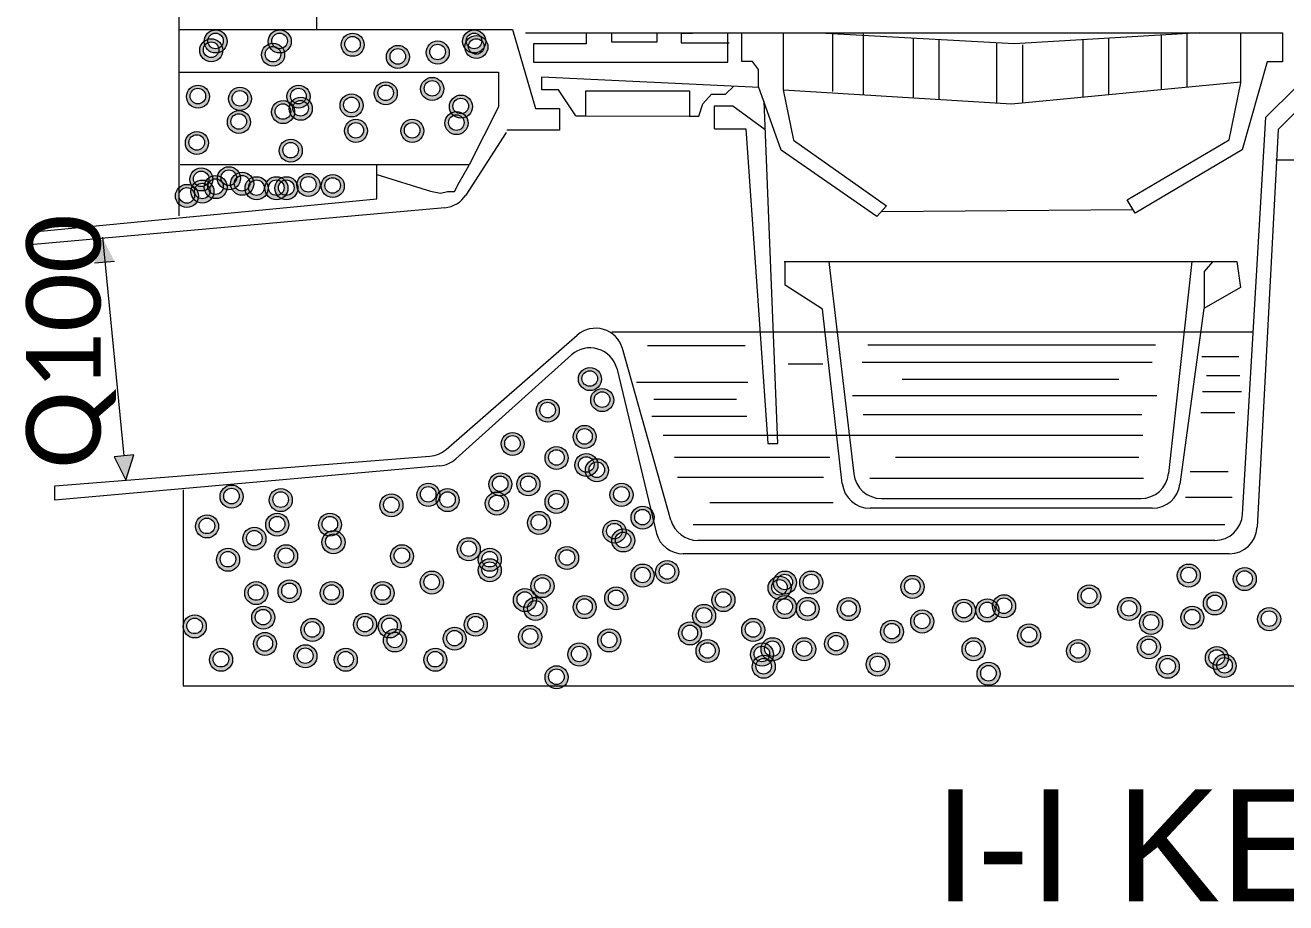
# Model space of a CAD drawing. Header units: centimetres. Extents: x 405464 to 563355, y 50011 to 66875.
# Drawn here: x 555004.8 to 555410.4, y 52092.4 to 52374.8 of the extents above; entities that cross this region are included whole.
import ezdxf

# ---------------------------------------------------------------- set-up
doc = ezdxf.new("R2010")
doc.units = ezdxf.units.CM
for name, color, linetype, lineweight in [('0-KRCN-SHT-DETAY-20', 41, 'Continuous', 20), ('0-KRCN-SHT-DETAY-YAZI', 71, 'Continuous', 35), ('0-KRCN-SHT-DETAY-ÇERÇEVE', 71, 'Continuous', 40), ('0-KRCN-Z-ANTET', 71, 'Continuous', 30)]:
    doc.layers.add(name, color=color, linetype=linetype, lineweight=lineweight)
doc.styles.add('KATMAN YAZI STİLİ', font='calibri.ttf')
doc.styles.add('M', font='arial.ttf', dxfattribs={"width": 0.8, "height": 15})

# ---------------------------------------------------------------- blocks, each defined once
blk = doc.blocks.new('G$C4C2874E9')
at = {"layer": '0-KRCN-SHT-DETAY-20'}
h = blk.add_hatch(color=256, dxfattribs=at)
edge = h.paths.add_edge_path()
edge.add_arc((223.085, -469.917), 1.855, 0, 360)
edge = h.paths.add_edge_path(flags=16)
edge.add_arc((223.063, -469.832), 1.251, 0, 360)
h = blk.add_hatch(color=256, dxfattribs=at)
edge = h.paths.add_edge_path()
edge.add_arc((233.392, -469.917), 1.855, 0, 360)
edge = h.paths.add_edge_path(flags=16)
edge.add_arc((233.37, -469.832), 1.251, 0, 360)
h = blk.add_hatch(color=256, dxfattribs=at)
edge = h.paths.add_edge_path()
edge.add_arc((264.668, -469.917), 1.855, 0, 360)
edge = h.paths.add_edge_path(flags=16)
edge.add_arc((264.646, -469.832), 1.251, 0, 360)
h = blk.add_hatch(color=256, dxfattribs=at)
edge = h.paths.add_edge_path()
edge.add_arc((222.375, -471.337), 1.855, 0, 360)
edge = h.paths.add_edge_path(flags=16)
edge.add_arc((222.352, -471.252), 1.251, 0, 360)
h = blk.add_hatch(color=256, dxfattribs=at)
edge = h.paths.add_edge_path()
edge.add_arc((232.326, -472.048), 1.855, 0, 360)
edge = h.paths.add_edge_path(flags=16)
edge.add_arc((232.304, -471.963), 1.251, 0, 360)
h = blk.add_hatch(color=256, dxfattribs=at)
edge = h.paths.add_edge_path()
edge.add_arc((245.121, -470.45), 1.855, 0, 360)
edge = h.paths.add_edge_path(flags=16)
edge.add_arc((245.098, -470.365), 1.251, 0, 360)
h = blk.add_hatch(color=256, dxfattribs=at)
edge = h.paths.add_edge_path()
edge.add_arc((258.804, -471.692), 1.855, 0, 360)
edge = h.paths.add_edge_path(flags=16)
edge.add_arc((258.782, -471.608), 1.251, 0, 360)
h = blk.add_hatch(color=256, dxfattribs=at)
edge = h.paths.add_edge_path()
edge.add_arc((265.023, -470.805), 1.855, 0, 360)
edge = h.paths.add_edge_path(flags=16)
edge.add_arc((265.001, -470.72), 1.251, 0, 360)
h = blk.add_hatch(color=256, dxfattribs=at)
edge = h.paths.add_edge_path()
edge.add_arc((252.406, -472.403), 1.855, 0, 360)
edge = h.paths.add_edge_path(flags=16)
edge.add_arc((252.384, -472.318), 1.251, 0, 360)
h = blk.add_hatch(color=256, dxfattribs=at)
edge = h.paths.add_edge_path()
edge.add_arc((250.452, -478.262), 1.855, 0, 360)
edge = h.paths.add_edge_path(flags=16)
edge.add_arc((250.429, -478.178), 1.251, 0, 360)
h = blk.add_hatch(color=256, dxfattribs=at)
edge = h.paths.add_edge_path()
edge.add_arc((257.915, -477.552), 1.855, 0, 360)
edge = h.paths.add_edge_path(flags=16)
edge.add_arc((257.893, -477.467), 1.251, 0, 360)
h = blk.add_hatch(color=256, dxfattribs=at)
edge = h.paths.add_edge_path()
edge.add_arc((220.242, -478.795), 1.855, 0, 360)
edge = h.paths.add_edge_path(flags=16)
edge.add_arc((220.22, -478.71), 1.251, 0, 360)
h = blk.add_hatch(color=256, dxfattribs=at)
edge = h.paths.add_edge_path()
edge.add_arc((226.995, -479.15), 1.855, 0, 360)
edge = h.paths.add_edge_path(flags=16)
edge.add_arc((226.973, -479.065), 1.251, 0, 360)
h = blk.add_hatch(color=256, dxfattribs=at)
edge = h.paths.add_edge_path()
edge.add_arc((236.413, -478.795), 1.855, 0, 360)
edge = h.paths.add_edge_path(flags=16)
edge.add_arc((236.391, -478.71), 1.251, 0, 360)
h = blk.add_hatch(color=256, dxfattribs=at)
edge = h.paths.add_edge_path()
edge.add_arc((244.943, -480.216), 1.855, 0, 360)
edge = h.paths.add_edge_path(flags=16)
edge.add_arc((244.921, -480.131), 1.251, 0, 360)
h = blk.add_hatch(color=256, dxfattribs=at)
edge = h.paths.add_edge_path()
edge.add_arc((262.536, -480.393), 1.855, 0, 360)
edge = h.paths.add_edge_path(flags=16)
edge.add_arc((262.513, -480.308), 1.251, 0, 360)
h = blk.add_hatch(color=256, dxfattribs=at)
edge = h.paths.add_edge_path()
edge.add_arc((233.925, -481.281), 1.855, 0, 360)
edge = h.paths.add_edge_path(flags=16)
edge.add_arc((233.903, -481.196), 1.251, 0, 360)
h = blk.add_hatch(color=256, dxfattribs=at)
edge = h.paths.add_edge_path()
edge.add_arc((236.769, -480.748), 1.855, 0, 360)
edge = h.paths.add_edge_path(flags=16)
edge.add_arc((236.746, -480.664), 1.251, 0, 360)
h = blk.add_hatch(color=256, dxfattribs=at)
edge = h.paths.add_edge_path()
edge.add_arc((226.817, -482.879), 1.855, 0, 360)
edge = h.paths.add_edge_path(flags=16)
edge.add_arc((226.795, -482.794), 1.251, 0, 360)
h = blk.add_hatch(color=256, dxfattribs=at)
edge = h.paths.add_edge_path()
edge.add_arc((245.654, -484.3), 1.855, 0, 360)
edge = h.paths.add_edge_path(flags=16)
edge.add_arc((245.631, -484.215), 1.251, 0, 360)
h = blk.add_hatch(color=256, dxfattribs=at)
edge = h.paths.add_edge_path()
edge.add_arc((254.717, -484.3), 1.855, 0, 360)
edge = h.paths.add_edge_path(flags=16)
edge.add_arc((254.694, -484.215), 1.251, 0, 360)
h = blk.add_hatch(color=256, dxfattribs=at)
edge = h.paths.add_edge_path()
edge.add_arc((261.825, -483.057), 1.855, 0, 360)
edge = h.paths.add_edge_path(flags=16)
edge.add_arc((261.802, -482.972), 1.251, 0, 360)
h = blk.add_hatch(color=256, dxfattribs=at)
edge = h.paths.add_edge_path()
edge.add_arc((220.064, -486.253), 1.855, 0, 360)
edge = h.paths.add_edge_path(flags=16)
edge.add_arc((220.042, -486.168), 1.251, 0, 360)
h = blk.add_hatch(color=256, dxfattribs=at)
edge = h.paths.add_edge_path()
edge.add_arc((235.169, -487.496), 1.855, 0, 360)
edge = h.paths.add_edge_path(flags=16)
edge.add_arc((235.147, -487.411), 1.251, 0, 360)
h = blk.add_hatch(color=256, dxfattribs=at)
edge = h.paths.add_edge_path()
edge.add_arc((220.775, -492.113), 1.855, 0, 360)
edge = h.paths.add_edge_path(flags=16)
edge.add_arc((220.753, -492.028), 1.251, 0, 360)
h = blk.add_hatch(color=256, dxfattribs=at)
edge = h.paths.add_edge_path()
edge.add_arc((225.218, -491.935), 1.855, 0, 360)
edge = h.paths.add_edge_path(flags=16)
edge.add_arc((225.196, -491.85), 1.251, 0, 360)
h = blk.add_hatch(color=256, dxfattribs=at)
edge = h.paths.add_edge_path()
edge.add_arc((220.953, -494.066), 1.855, 0, 360)
edge = h.paths.add_edge_path(flags=16)
edge.add_arc((220.931, -493.981), 1.251, 0, 360)
h = blk.add_hatch(color=256, dxfattribs=at)
edge = h.paths.add_edge_path()
edge.add_arc((223.085, -493.356), 1.855, 0, 360)
edge = h.paths.add_edge_path(flags=16)
edge.add_arc((223.063, -493.271), 1.251, 0, 360)
h = blk.add_hatch(color=256, dxfattribs=at)
edge = h.paths.add_edge_path()
edge.add_arc((227.35, -492.823), 1.855, 0, 360)
edge = h.paths.add_edge_path(flags=16)
edge.add_arc((227.328, -492.738), 1.251, 0, 360)
h = blk.add_hatch(color=256, dxfattribs=at)
edge = h.paths.add_edge_path()
edge.add_arc((229.66, -493.533), 1.855, 0, 360)
edge = h.paths.add_edge_path(flags=16)
edge.add_arc((229.638, -493.448), 1.251, 0, 360)
h = blk.add_hatch(color=256, dxfattribs=at)
edge = h.paths.add_edge_path()
edge.add_arc((232.859, -493.533), 1.855, 0, 360)
edge = h.paths.add_edge_path(flags=16)
edge.add_arc((232.837, -493.448), 1.251, 0, 360)
h = blk.add_hatch(color=256, dxfattribs=at)
edge = h.paths.add_edge_path()
edge.add_arc((234.458, -493.533), 1.855, 0, 360)
edge = h.paths.add_edge_path(flags=16)
edge.add_arc((234.436, -493.448), 1.251, 0, 360)
h = blk.add_hatch(color=256, dxfattribs=at)
edge = h.paths.add_edge_path()
edge.add_arc((238.013, -493), 1.855, 0, 360)
edge = h.paths.add_edge_path(flags=16)
edge.add_arc((237.99, -492.916), 1.251, 0, 360)
h = blk.add_hatch(color=256, dxfattribs=at)
edge = h.paths.add_edge_path()
edge.add_arc((241.922, -493.178), 1.855, 0, 360)
edge = h.paths.add_edge_path(flags=16)
edge.add_arc((241.9, -493.093), 1.251, 0, 360)
h = blk.add_hatch(color=256, dxfattribs=at)
edge = h.paths.add_edge_path()
edge.add_arc((218.465, -494.776), 1.855, 0, 360)
edge = h.paths.add_edge_path(flags=16)
edge.add_arc((218.443, -494.691), 1.251, 0, 360)
for points in [[(203.604, -505.552), (206.789, -505.258), (204.861, -501.494)], [(206.729, -536.744), (208.657, -540.508), (209.914, -536.449)]]:
    blk.add_hatch(color=256, dxfattribs=at).paths.add_polyline_path(points)
h = blk.add_hatch(color=256, dxfattribs=at)
edge = h.paths.add_edge_path()
edge.add_arc((283.288, -524.243), 1.855, 0, 360)
edge = h.paths.add_edge_path(flags=16)
edge.add_arc((283.265, -524.158), 1.251, 0, 360)
h = blk.add_hatch(color=256, dxfattribs=at)
edge = h.paths.add_edge_path()
edge.add_arc((285.265, -527.631), 1.855, 0, 360)
edge = h.paths.add_edge_path(flags=16)
edge.add_arc((285.243, -527.546), 1.251, 0, 360)
h = blk.add_hatch(color=256, dxfattribs=at)
edge = h.paths.add_edge_path()
edge.add_arc((276.507, -529.325), 1.855, 0, 360)
edge = h.paths.add_edge_path(flags=16)
edge.add_arc((276.485, -529.24), 1.251, 0, 360)
h = blk.add_hatch(color=256, dxfattribs=at)
edge = h.paths.add_edge_path()
edge.add_arc((270.856, -534.689), 1.855, 0, 360)
edge = h.paths.add_edge_path(flags=16)
edge.add_arc((270.834, -534.604), 1.251, 0, 360)
h = blk.add_hatch(color=256, dxfattribs=at)
edge = h.paths.add_edge_path()
edge.add_arc((282.44, -533.56), 1.855, 0, 360)
edge = h.paths.add_edge_path(flags=16)
edge.add_arc((282.418, -533.475), 1.251, 0, 360)
h = blk.add_hatch(color=256, dxfattribs=at)
edge = h.paths.add_edge_path()
edge.add_arc((277.92, -536.947), 1.855, 0, 360)
edge = h.paths.add_edge_path(flags=16)
edge.add_arc((277.897, -536.862), 1.251, 0, 360)
h = blk.add_hatch(color=256, dxfattribs=at)
edge = h.paths.add_edge_path()
edge.add_arc((282.723, -538.077), 1.855, 0, 360)
edge = h.paths.add_edge_path(flags=16)
edge.add_arc((282.7, -537.992), 1.251, 0, 360)
h = blk.add_hatch(color=256, dxfattribs=at)
edge = h.paths.add_edge_path()
edge.add_arc((284.418, -538.924), 1.855, 0, 360)
edge = h.paths.add_edge_path(flags=16)
edge.add_arc((284.396, -538.839), 1.251, 0, 360)
h = blk.add_hatch(color=256, dxfattribs=at)
edge = h.paths.add_edge_path()
edge.add_arc((268.878, -541.182), 1.855, 0, 360)
edge = h.paths.add_edge_path(flags=16)
edge.add_arc((268.856, -541.097), 1.251, 0, 360)
h = blk.add_hatch(color=256, dxfattribs=at)
edge = h.paths.add_edge_path()
edge.add_arc((273.399, -541.182), 1.855, 0, 360)
edge = h.paths.add_edge_path(flags=16)
edge.add_arc((273.377, -541.097), 1.251, 0, 360)
h = blk.add_hatch(color=256, dxfattribs=at)
edge = h.paths.add_edge_path()
edge.add_arc((225.65, -543.158), 1.855, 0, 360)
edge = h.paths.add_edge_path(flags=16)
edge.add_arc((225.628, -543.074), 1.251, 0, 360)
h = blk.add_hatch(color=256, dxfattribs=at)
edge = h.paths.add_edge_path()
edge.add_arc((257.294, -542.876), 1.855, 0, 360)
edge = h.paths.add_edge_path(flags=16)
edge.add_arc((257.272, -542.791), 1.251, 0, 360)
h = blk.add_hatch(color=256, dxfattribs=at)
edge = h.paths.add_edge_path()
edge.add_arc((288.373, -542.876), 1.855, 0, 360)
edge = h.paths.add_edge_path(flags=16)
edge.add_arc((288.351, -542.791), 1.251, 0, 360)
h = blk.add_hatch(color=256, dxfattribs=at)
edge = h.paths.add_edge_path()
edge.add_arc((233.561, -543.723), 1.855, 0, 360)
edge = h.paths.add_edge_path(flags=16)
edge.add_arc((233.539, -543.638), 1.251, 0, 360)
h = blk.add_hatch(color=256, dxfattribs=at)
edge = h.paths.add_edge_path()
edge.add_arc((251.361, -544.57), 1.855, 0, 360)
edge = h.paths.add_edge_path(flags=16)
edge.add_arc((251.339, -544.485), 1.251, 0, 360)
h = blk.add_hatch(color=256, dxfattribs=at)
edge = h.paths.add_edge_path()
edge.add_arc((260.402, -543.723), 1.855, 0, 360)
edge = h.paths.add_edge_path(flags=16)
edge.add_arc((260.38, -543.638), 1.251, 0, 360)
h = blk.add_hatch(color=256, dxfattribs=at)
edge = h.paths.add_edge_path()
edge.add_arc((268.313, -544.288), 1.855, 0, 360)
edge = h.paths.add_edge_path(flags=16)
edge.add_arc((268.291, -544.203), 1.251, 0, 360)
h = blk.add_hatch(color=256, dxfattribs=at)
edge = h.paths.add_edge_path()
edge.add_arc((277.92, -544.005), 1.855, 0, 360)
edge = h.paths.add_edge_path(flags=16)
edge.add_arc((277.897, -543.92), 1.251, 0, 360)
h = blk.add_hatch(color=256, dxfattribs=at)
edge = h.paths.add_edge_path()
edge.add_arc((291.764, -546.546), 1.855, 0, 360)
edge = h.paths.add_edge_path(flags=16)
edge.add_arc((291.741, -546.461), 1.251, 0, 360)
h = blk.add_hatch(color=256, dxfattribs=at)
edge = h.paths.add_edge_path()
edge.add_arc((221.695, -547.958), 1.855, 0, 360)
edge = h.paths.add_edge_path(flags=16)
edge.add_arc((221.673, -547.873), 1.251, 0, 360)
h = blk.add_hatch(color=256, dxfattribs=at)
edge = h.paths.add_edge_path()
edge.add_arc((232.996, -547.675), 1.855, 0, 360)
edge = h.paths.add_edge_path(flags=16)
edge.add_arc((232.974, -547.591), 1.251, 0, 360)
h = blk.add_hatch(color=256, dxfattribs=at)
edge = h.paths.add_edge_path()
edge.add_arc((241.472, -547.675), 1.855, 0, 360)
edge = h.paths.add_edge_path(flags=16)
edge.add_arc((241.45, -547.591), 1.251, 0, 360)
h = blk.add_hatch(color=256, dxfattribs=at)
edge = h.paths.add_edge_path()
edge.add_arc((275.094, -547.393), 1.855, 0, 360)
edge = h.paths.add_edge_path(flags=16)
edge.add_arc((275.072, -547.308), 1.251, 0, 360)
h = blk.add_hatch(color=256, dxfattribs=at)
edge = h.paths.add_edge_path()
edge.add_arc((287.243, -548.805), 1.855, 0, 360)
edge = h.paths.add_edge_path(flags=16)
edge.add_arc((287.221, -548.72), 1.251, 0, 360)
h = blk.add_hatch(color=256, dxfattribs=at)
edge = h.paths.add_edge_path()
edge.add_arc((229.323, -549.934), 1.855, 0, 360)
edge = h.paths.add_edge_path(flags=16)
edge.add_arc((229.301, -549.849), 1.251, 0, 360)
h = blk.add_hatch(color=256, dxfattribs=at)
edge = h.paths.add_edge_path()
edge.add_arc((242.037, -550.499), 1.855, 0, 360)
edge = h.paths.add_edge_path(flags=16)
edge.add_arc((242.015, -550.414), 1.251, 0, 360)
h = blk.add_hatch(color=256, dxfattribs=at)
edge = h.paths.add_edge_path()
edge.add_arc((288.656, -550.216), 1.855, 0, 360)
edge = h.paths.add_edge_path(flags=16)
edge.add_arc((288.634, -550.131), 1.251, 0, 360)
h = blk.add_hatch(color=256, dxfattribs=at)
edge = h.paths.add_edge_path()
edge.add_arc((225.085, -553.322), 1.855, 0, 360)
edge = h.paths.add_edge_path(flags=16)
edge.add_arc((225.063, -553.237), 1.251, 0, 360)
h = blk.add_hatch(color=256, dxfattribs=at)
edge = h.paths.add_edge_path()
edge.add_arc((234.409, -552.757), 1.855, 0, 360)
edge = h.paths.add_edge_path(flags=16)
edge.add_arc((234.387, -552.672), 1.251, 0, 360)
h = blk.add_hatch(color=256, dxfattribs=at)
edge = h.paths.add_edge_path()
edge.add_arc((253.056, -552.757), 1.855, 0, 360)
edge = h.paths.add_edge_path(flags=16)
edge.add_arc((253.034, -552.672), 1.251, 0, 360)
h = blk.add_hatch(color=256, dxfattribs=at)
edge = h.paths.add_edge_path()
edge.add_arc((263.793, -551.628), 1.855, 0, 360)
edge = h.paths.add_edge_path(flags=16)
edge.add_arc((263.77, -551.543), 1.251, 0, 360)
h = blk.add_hatch(color=256, dxfattribs=at)
edge = h.paths.add_edge_path()
edge.add_arc((267.183, -553.322), 1.855, 0, 360)
edge = h.paths.add_edge_path(flags=16)
edge.add_arc((267.161, -553.237), 1.251, 0, 360)
h = blk.add_hatch(color=256, dxfattribs=at)
edge = h.paths.add_edge_path()
edge.add_arc((279.615, -553.04), 1.855, 0, 360)
edge = h.paths.add_edge_path(flags=16)
edge.add_arc((279.592, -552.955), 1.251, 0, 360)
h = blk.add_hatch(color=256, dxfattribs=at)
edge = h.paths.add_edge_path()
edge.add_arc((267.183, -555.016), 1.855, 0, 360)
edge = h.paths.add_edge_path(flags=16)
edge.add_arc((267.161, -554.931), 1.251, 0, 360)
h = blk.add_hatch(color=256, dxfattribs=at)
edge = h.paths.add_edge_path()
edge.add_arc((295.719, -555.298), 1.855, 0, 360)
edge = h.paths.add_edge_path(flags=16)
edge.add_arc((295.697, -555.213), 1.251, 0, 360)
h = blk.add_hatch(color=256, dxfattribs=at)
edge = h.paths.add_edge_path()
edge.add_arc((257.859, -556.992), 1.855, 0, 360)
edge = h.paths.add_edge_path(flags=16)
edge.add_arc((257.837, -556.907), 1.251, 0, 360)
h = blk.add_hatch(color=256, dxfattribs=at)
edge = h.paths.add_edge_path()
edge.add_arc((291.764, -555.863), 1.855, 0, 360)
edge = h.paths.add_edge_path(flags=16)
edge.add_arc((291.741, -555.778), 1.251, 0, 360)
h = blk.add_hatch(color=256, dxfattribs=at)
edge = h.paths.add_edge_path()
edge.add_arc((314.649, -556.992), 1.855, 0, 360)
edge = h.paths.add_edge_path(flags=16)
edge.add_arc((314.627, -556.907), 1.251, 0, 360)
h = blk.add_hatch(color=256, dxfattribs=at)
edge = h.paths.add_edge_path()
edge.add_arc((318.887, -556.992), 1.855, 0, 360)
edge = h.paths.add_edge_path(flags=16)
edge.add_arc((318.865, -556.907), 1.251, 0, 360)
h = blk.add_hatch(color=256, dxfattribs=at)
edge = h.paths.add_edge_path()
edge.add_arc((379.632, -555.863), 1.855, 0, 360)
edge = h.paths.add_edge_path(flags=16)
edge.add_arc((379.61, -555.778), 1.251, 0, 360)
h = blk.add_hatch(color=256, dxfattribs=at)
edge = h.paths.add_edge_path()
edge.add_arc((388.633, -556.436), 1.855, 0, 360)
edge = h.paths.add_edge_path(flags=16)
edge.add_arc((388.611, -556.351), 1.251, 0, 360)
h = blk.add_hatch(color=256, dxfattribs=at)
edge = h.paths.add_edge_path()
edge.add_arc((229.606, -558.686), 1.855, 0, 360)
edge = h.paths.add_edge_path(flags=16)
edge.add_arc((229.584, -558.601), 1.251, 0, 360)
h = blk.add_hatch(color=256, dxfattribs=at)
edge = h.paths.add_edge_path()
edge.add_arc((234.974, -558.404), 1.855, 0, 360)
edge = h.paths.add_edge_path(flags=16)
edge.add_arc((234.952, -558.319), 1.251, 0, 360)
h = blk.add_hatch(color=256, dxfattribs=at)
edge = h.paths.add_edge_path()
edge.add_arc((241.755, -558.686), 1.855, 0, 360)
edge = h.paths.add_edge_path(flags=16)
edge.add_arc((241.733, -558.601), 1.251, 0, 360)
h = blk.add_hatch(color=256, dxfattribs=at)
edge = h.paths.add_edge_path()
edge.add_arc((249.948, -558.686), 1.855, 0, 360)
edge = h.paths.add_edge_path(flags=16)
edge.add_arc((249.926, -558.601), 1.251, 0, 360)
h = blk.add_hatch(color=256, dxfattribs=at)
edge = h.paths.add_edge_path()
edge.add_arc((275.659, -557.557), 1.855, 0, 360)
edge = h.paths.add_edge_path(flags=16)
edge.add_arc((275.637, -557.472), 1.251, 0, 360)
h = blk.add_hatch(color=256, dxfattribs=at)
edge = h.paths.add_edge_path()
edge.add_arc((313.802, -557.839), 1.855, 0, 360)
edge = h.paths.add_edge_path(flags=16)
edge.add_arc((313.779, -557.754), 1.251, 0, 360)
h = blk.add_hatch(color=256, dxfattribs=at)
edge = h.paths.add_edge_path()
edge.add_arc((335.183, -557.686), 1.855, 0, 360)
edge = h.paths.add_edge_path(flags=16)
edge.add_arc((335.161, -557.602), 1.251, 0, 360)
h = blk.add_hatch(color=256, dxfattribs=at)
edge = h.paths.add_edge_path()
edge.add_arc((363.612, -559.224), 1.855, 0, 360)
edge = h.paths.add_edge_path(flags=16)
edge.add_arc((363.59, -559.139), 1.251, 0, 360)
h = blk.add_hatch(color=256, dxfattribs=at)
edge = h.paths.add_edge_path()
edge.add_arc((272.834, -559.815), 1.855, 0, 360)
edge = h.paths.add_edge_path(flags=16)
edge.add_arc((272.812, -559.73), 1.251, 0, 360)
h = blk.add_hatch(color=256, dxfattribs=at)
edge = h.paths.add_edge_path()
edge.add_arc((274.529, -561.227), 1.855, 0, 360)
edge = h.paths.add_edge_path(flags=16)
edge.add_arc((274.507, -561.142), 1.251, 0, 360)
h = blk.add_hatch(color=256, dxfattribs=at)
edge = h.paths.add_edge_path()
edge.add_arc((282.44, -560.944), 1.855, 0, 360)
edge = h.paths.add_edge_path(flags=16)
edge.add_arc((282.418, -560.86), 1.251, 0, 360)
h = blk.add_hatch(color=256, dxfattribs=at)
edge = h.paths.add_edge_path()
edge.add_arc((287.526, -559.533), 1.855, 0, 360)
edge = h.paths.add_edge_path(flags=16)
edge.add_arc((287.503, -559.448), 1.251, 0, 360)
h = blk.add_hatch(color=256, dxfattribs=at)
edge = h.paths.add_edge_path()
edge.add_arc((304.76, -559.815), 1.855, 0, 360)
edge = h.paths.add_edge_path(flags=16)
edge.add_arc((304.738, -559.73), 1.251, 0, 360)
h = blk.add_hatch(color=256, dxfattribs=at)
edge = h.paths.add_edge_path()
edge.add_arc((314.649, -560.944), 1.855, 0, 360)
edge = h.paths.add_edge_path(flags=16)
edge.add_arc((314.627, -560.86), 1.251, 0, 360)
h = blk.add_hatch(color=256, dxfattribs=at)
edge = h.paths.add_edge_path()
edge.add_arc((318.322, -561.227), 1.855, 0, 360)
edge = h.paths.add_edge_path(flags=16)
edge.add_arc((318.3, -561.142), 1.251, 0, 360)
h = blk.add_hatch(color=256, dxfattribs=at)
edge = h.paths.add_edge_path()
edge.add_arc((324.916, -561.255), 1.855, 0, 360)
edge = h.paths.add_edge_path(flags=16)
edge.add_arc((324.894, -561.17), 1.251, 0, 360)
h = blk.add_hatch(color=256, dxfattribs=at)
edge = h.paths.add_edge_path()
edge.add_arc((343.468, -561.509), 1.855, 0, 360)
edge = h.paths.add_edge_path(flags=16)
edge.add_arc((343.446, -561.424), 1.251, 0, 360)
h = blk.add_hatch(color=256, dxfattribs=at)
edge = h.paths.add_edge_path()
edge.add_arc((347.235, -561.478), 1.855, 0, 360)
edge = h.paths.add_edge_path(flags=16)
edge.add_arc((347.213, -561.393), 1.251, 0, 360)
h = blk.add_hatch(color=256, dxfattribs=at)
edge = h.paths.add_edge_path()
edge.add_arc((349.913, -560.809), 1.855, 0, 360)
edge = h.paths.add_edge_path(flags=16)
edge.add_arc((349.891, -560.724), 1.251, 0, 360)
h = blk.add_hatch(color=256, dxfattribs=at)
edge = h.paths.add_edge_path()
edge.add_arc((370.026, -561.227), 1.855, 0, 360)
edge = h.paths.add_edge_path(flags=16)
edge.add_arc((370.004, -561.142), 1.251, 0, 360)
h = blk.add_hatch(color=256, dxfattribs=at)
edge = h.paths.add_edge_path()
edge.add_arc((383.838, -560.356), 1.855, 0, 360)
edge = h.paths.add_edge_path(flags=16)
edge.add_arc((383.816, -560.271), 1.251, 0, 360)
h = blk.add_hatch(color=256, dxfattribs=at)
edge = h.paths.add_edge_path()
edge.add_arc((230.736, -562.638), 1.855, 0, 360)
edge = h.paths.add_edge_path(flags=16)
edge.add_arc((230.714, -562.554), 1.251, 0, 360)
h = blk.add_hatch(color=256, dxfattribs=at)
edge = h.paths.add_edge_path()
edge.add_arc((301.653, -562.356), 1.855, 0, 360)
edge = h.paths.add_edge_path(flags=16)
edge.add_arc((301.63, -562.271), 1.251, 0, 360)
h = blk.add_hatch(color=256, dxfattribs=at)
edge = h.paths.add_edge_path()
edge.add_arc((336.745, -563.262), 1.855, 0, 360)
edge = h.paths.add_edge_path(flags=16)
edge.add_arc((336.723, -563.177), 1.251, 0, 360)
h = blk.add_hatch(color=256, dxfattribs=at)
edge = h.paths.add_edge_path()
edge.add_arc((373.571, -563.485), 1.855, 0, 360)
edge = h.paths.add_edge_path(flags=16)
edge.add_arc((373.549, -563.4), 1.251, 0, 360)
h = blk.add_hatch(color=256, dxfattribs=at)
edge = h.paths.add_edge_path()
edge.add_arc((380.198, -562.638), 1.855, 0, 360)
edge = h.paths.add_edge_path(flags=16)
edge.add_arc((380.175, -562.554), 1.251, 0, 360)
h = blk.add_hatch(color=256, dxfattribs=at)
edge = h.paths.add_edge_path()
edge.add_arc((392.557, -562.882), 1.855, 0, 360)
edge = h.paths.add_edge_path(flags=16)
edge.add_arc((392.534, -562.798), 1.251, 0, 360)
h = blk.add_hatch(color=256, dxfattribs=at)
edge = h.paths.add_edge_path()
edge.add_arc((219.717, -564.05), 1.855, 0, 360)
edge = h.paths.add_edge_path(flags=16)
edge.add_arc((219.695, -563.965), 1.251, 0, 360)
h = blk.add_hatch(color=256, dxfattribs=at)
edge = h.paths.add_edge_path()
edge.add_arc((238.647, -564.615), 1.855, 0, 360)
edge = h.paths.add_edge_path(flags=16)
edge.add_arc((238.625, -564.53), 1.251, 0, 360)
h = blk.add_hatch(color=256, dxfattribs=at)
edge = h.paths.add_edge_path()
edge.add_arc((247.123, -563.768), 1.855, 0, 360)
edge = h.paths.add_edge_path(flags=16)
edge.add_arc((247.101, -563.683), 1.251, 0, 360)
h = blk.add_hatch(color=256, dxfattribs=at)
edge = h.paths.add_edge_path()
edge.add_arc((251.079, -564.05), 1.855, 0, 360)
edge = h.paths.add_edge_path(flags=16)
edge.add_arc((251.056, -563.965), 1.251, 0, 360)
h = blk.add_hatch(color=256, dxfattribs=at)
edge = h.paths.add_edge_path()
edge.add_arc((264.923, -563.768), 1.855, 0, 360)
edge = h.paths.add_edge_path(flags=16)
edge.add_arc((264.901, -563.683), 1.251, 0, 360)
h = blk.add_hatch(color=256, dxfattribs=at)
edge = h.paths.add_edge_path()
edge.add_arc((299.392, -565.179), 1.855, 0, 360)
edge = h.paths.add_edge_path(flags=16)
edge.add_arc((299.37, -565.094), 1.251, 0, 360)
h = blk.add_hatch(color=256, dxfattribs=at)
edge = h.paths.add_edge_path()
edge.add_arc((309.564, -564.615), 1.855, 0, 360)
edge = h.paths.add_edge_path(flags=16)
edge.add_arc((309.541, -564.53), 1.251, 0, 360)
h = blk.add_hatch(color=256, dxfattribs=at)
edge = h.paths.add_edge_path()
edge.add_arc((331.884, -564.897), 1.855, 0, 360)
edge = h.paths.add_edge_path(flags=16)
edge.add_arc((331.862, -564.812), 1.251, 0, 360)
h = blk.add_hatch(color=256, dxfattribs=at)
edge = h.paths.add_edge_path()
edge.add_arc((353.931, -565.492), 1.855, 0, 360)
edge = h.paths.add_edge_path(flags=16)
edge.add_arc((353.909, -565.407), 1.251, 0, 360)
h = blk.add_hatch(color=256, dxfattribs=at)
edge = h.paths.add_edge_path()
edge.add_arc((231.019, -566.873), 1.855, 0, 360)
edge = h.paths.add_edge_path(flags=16)
edge.add_arc((230.996, -566.788), 1.251, 0, 360)
h = blk.add_hatch(color=256, dxfattribs=at)
edge = h.paths.add_edge_path()
edge.add_arc((251.926, -566.309), 1.855, 0, 360)
edge = h.paths.add_edge_path(flags=16)
edge.add_arc((251.904, -566.224), 1.251, 0, 360)
h = blk.add_hatch(color=256, dxfattribs=at)
edge = h.paths.add_edge_path()
edge.add_arc((261.532, -566.026), 1.855, 0, 360)
edge = h.paths.add_edge_path(flags=16)
edge.add_arc((261.51, -565.941), 1.251, 0, 360)
h = blk.add_hatch(color=256, dxfattribs=at)
edge = h.paths.add_edge_path()
edge.add_arc((273.681, -565.744), 1.855, 0, 360)
edge = h.paths.add_edge_path(flags=16)
edge.add_arc((273.659, -565.659), 1.251, 0, 360)
h = blk.add_hatch(color=256, dxfattribs=at)
edge = h.paths.add_edge_path()
edge.add_arc((286.396, -566.309), 1.855, 0, 360)
edge = h.paths.add_edge_path(flags=16)
edge.add_arc((286.373, -566.224), 1.251, 0, 360)
h = blk.add_hatch(color=256, dxfattribs=at)
edge = h.paths.add_edge_path()
edge.add_arc((322.908, -566.83), 1.855, 0, 360)
edge = h.paths.add_edge_path(flags=16)
edge.add_arc((322.885, -566.745), 1.251, 0, 360)
h = blk.add_hatch(color=256, dxfattribs=at)
edge = h.paths.add_edge_path()
edge.add_arc((373.202, -567.412), 1.855, 0, 360)
edge = h.paths.add_edge_path(flags=16)
edge.add_arc((373.18, -567.328), 1.251, 0, 360)
h = blk.add_hatch(color=256, dxfattribs=at)
edge = h.paths.add_edge_path()
edge.add_arc((223.955, -569.414), 1.855, 0, 360)
edge = h.paths.add_edge_path(flags=16)
edge.add_arc((223.933, -569.329), 1.251, 0, 360)
h = blk.add_hatch(color=256, dxfattribs=at)
edge = h.paths.add_edge_path()
edge.add_arc((237.517, -568.849), 1.855, 0, 360)
edge = h.paths.add_edge_path(flags=16)
edge.add_arc((237.495, -568.765), 1.251, 0, 360)
h = blk.add_hatch(color=256, dxfattribs=at)
edge = h.paths.add_edge_path()
edge.add_arc((244.015, -569.414), 1.855, 0, 360)
edge = h.paths.add_edge_path(flags=16)
edge.add_arc((243.993, -569.329), 1.251, 0, 360)
h = blk.add_hatch(color=256, dxfattribs=at)
edge = h.paths.add_edge_path()
edge.add_arc((258.425, -569.414), 1.855, 0, 360)
edge = h.paths.add_edge_path(flags=16)
edge.add_arc((258.402, -569.329), 1.251, 0, 360)
h = blk.add_hatch(color=256, dxfattribs=at)
edge = h.paths.add_edge_path()
edge.add_arc((281.592, -568.567), 1.855, 0, 360)
edge = h.paths.add_edge_path(flags=16)
edge.add_arc((281.57, -568.482), 1.251, 0, 360)
h = blk.add_hatch(color=256, dxfattribs=at)
edge = h.paths.add_edge_path()
edge.add_arc((302.218, -568.002), 1.855, 0, 360)
edge = h.paths.add_edge_path(flags=16)
edge.add_arc((302.195, -567.918), 1.251, 0, 360)
h = blk.add_hatch(color=256, dxfattribs=at)
edge = h.paths.add_edge_path()
edge.add_arc((310.976, -568.567), 1.855, 0, 360)
edge = h.paths.add_edge_path(flags=16)
edge.add_arc((310.954, -568.482), 1.251, 0, 360)
h = blk.add_hatch(color=256, dxfattribs=at)
edge = h.paths.add_edge_path()
edge.add_arc((312.671, -567.72), 1.855, 0, 360)
edge = h.paths.add_edge_path(flags=16)
edge.add_arc((312.649, -567.635), 1.251, 0, 360)
h = blk.add_hatch(color=256, dxfattribs=at)
edge = h.paths.add_edge_path()
edge.add_arc((317.757, -567.72), 1.855, 0, 360)
edge = h.paths.add_edge_path(flags=16)
edge.add_arc((317.735, -567.635), 1.251, 0, 360)
h = blk.add_hatch(color=256, dxfattribs=at)
edge = h.paths.add_edge_path()
edge.add_arc((345.003, -567.722), 1.855, 0, 360)
edge = h.paths.add_edge_path(flags=16)
edge.add_arc((344.981, -567.637), 1.251, 0, 360)
h = blk.add_hatch(color=256, dxfattribs=at)
edge = h.paths.add_edge_path()
edge.add_arc((361.833, -568.002), 1.855, 0, 360)
edge = h.paths.add_edge_path(flags=16)
edge.add_arc((361.81, -567.918), 1.251, 0, 360)
h = blk.add_hatch(color=256, dxfattribs=at)
edge = h.paths.add_edge_path()
edge.add_arc((384.153, -569.132), 1.855, 0, 360)
edge = h.paths.add_edge_path(flags=16)
edge.add_arc((384.131, -569.047), 1.251, 0, 360)
h = blk.add_hatch(color=256, dxfattribs=at)
edge = h.paths.add_edge_path()
edge.add_arc((311.259, -570.543), 1.855, 0, 360)
edge = h.paths.add_edge_path(flags=16)
edge.add_arc((311.236, -570.458), 1.251, 0, 360)
h = blk.add_hatch(color=256, dxfattribs=at)
edge = h.paths.add_edge_path()
edge.add_arc((329.603, -570.175), 1.855, 0, 360)
edge = h.paths.add_edge_path(flags=16)
edge.add_arc((329.581, -570.09), 1.251, 0, 360)
h = blk.add_hatch(color=256, dxfattribs=at)
edge = h.paths.add_edge_path()
edge.add_arc((347.423, -571.673), 1.855, 0, 360)
edge = h.paths.add_edge_path(flags=16)
edge.add_arc((347.401, -571.588), 1.251, 0, 360)
h = blk.add_hatch(color=256, dxfattribs=at)
edge = h.paths.add_edge_path()
edge.add_arc((376.242, -570.543), 1.855, 0, 360)
edge = h.paths.add_edge_path(flags=16)
edge.add_arc((376.22, -570.458), 1.251, 0, 360)
h = blk.add_hatch(color=256, dxfattribs=at)
edge = h.paths.add_edge_path()
edge.add_arc((385.4, -570.398), 1.855, 0, 360)
edge = h.paths.add_edge_path(flags=16)
edge.add_arc((385.378, -570.313), 1.251, 0, 360)
h = blk.add_hatch(color=256, dxfattribs=at)
edge = h.paths.add_edge_path()
edge.add_arc((277.92, -572.237), 1.855, 0, 360)
edge = h.paths.add_edge_path(flags=16)
edge.add_arc((277.897, -572.152), 1.251, 0, 360)
for p, q in [((217.176, -407.709, 108.464), (217.176, -497.981, 108.464)), ((239.372, -468.089, 108.464), (239.372, -410.743, 108.464)), ((217.147, -467.992, 108.464), (270.819, -467.992, 108.464)), ((270.819, -467.992, 108.464), (274.518, -480.705, 108.464)), ((272.911, -468.535, 108.464), (394.704, -468.535, 108.464)), ((282.681, -470.274, 108.464), (274.239, -470.274, 108.464)), ((274.239, -470.274, 108.464), (274.239, -473.222, 108.464)), ((282.681, -468.648, 108.464), (282.681, -470.274, 108.464)), ((286.767, -468.553, 108.464), (286.767, -469.987, 108.464)), ((286.767, -469.987, 108.464), (294.101, -469.987, 108.464)), ((294.101, -469.987, 108.464), (294.101, -468.553, 108.464)), ((297.918, -468.566, 108.464), (299.778, -468.566, 108.464)), ((299.778, -468.566, 108.464), (297.99, -468.566, 108.464)), ((297.99, -468.566, 108.464), (297.99, -470.138, 108.464)), ((297.99, -470.138, 108.464), (305.715, -470.138, 108.464)), ((305.466, -473.222, 108.464), (305.466, -468.566, 108.464)), ((307.753, -473.132, 108.464), (307.753, -468.573, 108.464)), ((314.384, -468.581, 108.464), (314.384, -477.722, 108.464)), ((321.26, -468.56, 108.464), (351.518, -470.219, 108.464)), ((322.302, -468.52, 108.464), (322.302, -477.965, 108.464)), ((327.243, -468.52, 108.464), (327.243, -478.538, 108.464)), ((335.264, -469.328, 108.464), (335.264, -479.018, 108.464)), ((339.407, -469.555, 108.464), (339.407, -479.336, 108.464)), ((348.714, -470.208, 108.464), (348.714, -479.898, 108.464)), ((351.518, -470.219, 108.464), (381.375, -468.496, 108.464)), ((352.857, -470.435, 108.464), (352.857, -479.865, 108.464)), ((362.572, -469.581, 108.464), (362.572, -478.915, 108.464)), ((366.715, -469.356, 108.464), (366.715, -478.528, 108.464)), ((375.188, -468.868, 108.464), (375.188, -477.71, 108.464)), ((379.332, -468.622, 108.464), (379.332, -477.311, 108.464)), ((388.008, -476.564, 108.464), (388.008, -468.503, 108.464)), ((394.704, -468.535, 108.464), (394.704, -473.189, 108.464)), ((274.239, -473.222, 108.464), (305.466, -473.222, 108.464)), ((309.431, -473.132, 108.464), (307.753, -473.132, 108.464)), ((310.428, -474.442, 108.464), (309.431, -473.132, 108.464)), ((310.428, -477.167, 108.464), (310.428, -474.442, 108.464)), ((392.229, -473.189, 108.464), (388.196, -487.344, 108.464)), ((394.704, -473.189, 108.464), (392.229, -473.189, 108.464)), ((217.148, -474.883, 108.464), (268.6, -474.883, 108.464)), ((268.6, -474.883, 108.464), (268.6, -480.445, 108.464)), ((275.573, -477.682, 108.464), (275.573, -475.633, 108.464)), ((275.573, -475.633, 108.464), (310.534, -477.272, 108.464)), ((387.979, -476.476, 108.464), (351.123, -480.033, 108.464)), ((278.239, -477.682, 108.464), (275.573, -477.682, 108.464)), ((281.007, -481.882, 108.464), (278.239, -477.682, 108.464)), ((282.658, -481.882, 108.464), (282.658, -477.888, 108.464)), ((282.658, -477.888, 108.464), (299.312, -477.888, 108.464)), ((299.312, -477.888, 108.464), (299.312, -481.922, 108.464)), ((301.475, -479.977, 108.464), (302.845, -478.392, 108.464)), ((302.845, -478.392, 108.464), (305.08, -478.392, 108.464)), ((305.08, -478.392, 108.464), (306.45, -477.096, 108.464)), ((314.04, -487.408, 108.464), (310.428, -477.167, 108.464)), ((314.384, -477.722, 108.464), (316.056, -485.818, 108.464)), ((351.123, -480.033, 108.464), (314.436, -477.774, 108.464)), ((386.132, -485.75, 108.464), (388.008, -476.564, 108.464)), ((392.035, -482.104, 108.464), (396.766, -477.444, 108.464)), ((268.6, -480.445, 108.464), (263.879, -489.768, 108.464)), ((300.826, -481.922, 108.464), (301.475, -479.977, 108.464)), ((303.328, -483.967, 108.464), (303.328, -480.252, 108.464)), ((303.328, -480.252, 108.464), (306.273, -480.252, 108.464)), ((306.273, -480.252, 108.464), (311.488, -484.1, 108.464)), ((313.516, -534.629, 108.464), (311.294, -479.551, 108.464)), ((399.515, -478.602, 108.464), (394.014, -484.081, 108.464)), ((274.518, -480.705, 108.464), (278.415, -480.705, 108.464)), ((278.415, -480.705, 108.464), (278.415, -484.166, 108.464)), ((281.007, -481.882, 108.464), (282.658, -481.882, 108.464)), ((282.658, -481.882, 108.464), (299.312, -481.922, 108.464)), ((299.312, -481.922, 108.464), (300.826, -481.922, 108.464)), ((388.289, -545.985, 108.464), (392.035, -482.104, 108.464)), ((269.832, -484.55, 108.464), (263.319, -494.638, 108.464)), ((278.415, -484.166, 108.464), (269.942, -484.166, 108.464)), ((303.328, -483.967, 108.464), (308.382, -483.967, 108.464)), ((308.382, -483.967, 108.464), (311.897, -534.629, 108.464)), ((394.014, -484.081, 108.464), (390.627, -548.105, 108.464)), ((316.056, -485.818, 108.464), (331.023, -496.391, 108.464)), ((369.715, -495.405, 108.464), (386.132, -485.75, 108.464)), ((329.441, -498.111, 108.464), (314.04, -487.408, 108.464)), ((388.196, -487.344, 108.464), (371.029, -497.561, 108.464)), ((263.879, -489.768, 108.464), (217.363, -489.768, 108.464)), ((249.017, -495.25, 108.464), (249.017, -489.787, 108.464)), ((262.235, -492.598, 108.464), (263.871, -489.821, 108.464)), ((393.624, -488.945, 108.464), (582.233, -488.945, 108.464)), ((248.996, -491.314, 108.464), (257.654, -493.993, 108.464)), ((261.508, -494.049, 108.464), (262.235, -492.598, 108.464)), ((257.654, -493.993, 108.464), (259.274, -494.328, 108.464)), ((259.274, -494.328, 108.464), (260.391, -494.049, 108.464)), ((260.391, -494.049, 108.464), (261.508, -494.049, 108.464)), ((193.227, -500.603, 108.464), (249.017, -495.25, 108.464)), ((259.944, -496.677, 108.464), (193.227, -502.651, 108.464)), ((331.023, -496.391, 108.464), (329.441, -498.111, 108.464)), ((371.029, -497.561, 108.464), (369.715, -495.405, 108.464)), ((330.207, -497.26, 108.464), (370.596, -496.979, 108.464)), ((193.227, -502.651, 108.464), (193.227, -500.603, 108.464)), ((204.866, -501.418, 108.464), (208.295, -536.599, 108.464)), ((203.604, -505.552, 108.464), (206.789, -505.258, 108.464)), ((314.515, -505.343, 108.464), (387.374, -505.343, 108.464)), ((314.701, -509.157, 108.464), (314.701, -505.335, 108.464)), ((321.7, -505.356, 108.464), (325.725, -539.499, 108.464)), ((380.111, -505.315, 108.464), (376.362, -539.463, 108.464)), ((383.452, -505.389, 108.464), (382.115, -506.947, 108.464)), ((382.115, -506.947, 108.464), (382.115, -512.883, 108.464)), ((387.374, -505.343, 108.464), (387.932, -509.52, 108.464)), ((320.689, -512.99, 108.464), (314.701, -509.157, 108.464)), ((387.932, -509.52, 108.464), (382.066, -512.869, 108.464)), ((323.885, -541.055, 108.464), (320.689, -512.99, 108.464)), ((382.066, -512.869, 108.464), (378.215, -541.153, 108.464)), ((286.798, -516.62, 108.464), (390.025, -516.62, 108.464)), ((260.146, -535.573, 108.464), (281.242, -517.178, 108.464)), ((292.565, -518.85, 108.464), (308.259, -518.85, 108.464)), ((328.008, -518.737, 108.464), (374.251, -518.737, 108.464)), ((280.34, -520.32, 108.464), (261.742, -537.075, 108.464)), ((296.333, -546.946, 108.464), (288.522, -519.342, 108.464)), ((381.702, -520.601, 108.464), (387.67, -520.601, 108.464)), ((287.606, -522.504, 108.464), (293.985, -549.085, 108.464)), ((315.185, -521.807, 108.464), (320.744, -521.807, 108.464)), ((327.078, -521.51, 108.464), (373.744, -521.51, 108.464)), ((290.8, -524.73, 108.464), (308.705, -524.73, 108.464)), ((333.496, -524.271, 108.464), (368.388, -524.271, 108.464)), ((382.467, -523.66, 108.464), (387.823, -523.66, 108.464)), ((325.539, -526.871, 108.464), (374.509, -526.871, 108.464)), ((381.855, -526.259, 108.464), (388.129, -526.259, 108.464)), ((293.555, -527.483, 108.464), (306.869, -527.483, 108.464)), ((293.249, -530.235, 108.464), (308.552, -530.235, 108.464)), ((327.222, -529.929, 108.464), (372.061, -529.929, 108.464)), ((381.549, -529.623, 108.464), (387.058, -529.623, 108.464)), ((295.085, -533.293, 108.464), (372.214, -533.293, 108.464)), ((311.897, -534.629, 108.464), (313.516, -534.629, 108.464)), ((197.184, -541.403, 108.464), (257.543, -536.666, 108.464)), ((209.914, -536.449, 108.464), (206.729, -536.744, 108.464)), ((206.729, -536.744, 108.464), (208.657, -540.508, 108.464)), ((208.657, -540.508, 108.464), (209.914, -536.449, 108.464)), ((296.921, -536.81, 108.464), (321.866, -536.81, 108.464)), ((332.425, -536.81, 108.464), (371.602, -536.81, 108.464)), ((259.134, -538.212, 108.464), (197.184, -543.758, 108.464)), ((379.866, -539.104, 108.464), (385.987, -539.104, 108.464)), ((197.184, -543.758, 108.464), (197.184, -541.403, 108.464)), ((297.395, -540.018, 108.464), (320.892, -540.018, 108.464)), ((328.293, -540.175, 108.464), (372.367, -540.175, 108.464)), ((217.865, -542.053, 108.464), (217.865, -573.606, 108.464)), ((330.189, -543.468, 108.464), (371.894, -543.468, 108.464)), ((379.1, -543.233, 108.464), (386.599, -543.233, 108.464)), ((302.568, -544.11, 108.464), (322.401, -544.11, 108.464)), ((373.761, -545.042, 108.464), (328.351, -545.042, 108.464)), ((299.921, -547.638, 108.464), (385.41, -547.638, 108.464)), ((383.802, -550.218, 108.464), (300.658, -550.218, 108.464)), ((386.138, -552.363, 108.464), (298.312, -552.363, 108.464)), ((217.865, -573.606, 108.464), (418.023, -573.606, 108.464))]:
    blk.add_line(p, q, dxfattribs=at)
for centre, radius in [((223.085, -469.917, 108.464), 1.855), ((233.392, -469.917, 108.464), 1.855), ((264.668, -469.917, 108.464), 1.855), ((222.375, -471.337, 108.464), 1.855), ((222.352, -471.252, 108.464), 1.251), ((223.063, -469.832, 108.464), 1.251), ((232.326, -472.048, 108.464), 1.855), ((233.37, -469.832, 108.464), 1.251), ((245.121, -470.45, 108.464), 1.855), ((245.098, -470.365, 108.464), 1.251), ((258.804, -471.692, 108.464), 1.855), ((258.782, -471.608, 108.464), 1.251), ((265.023, -470.805, 108.464), 1.855), ((264.646, -469.832, 108.464), 1.251), ((265.001, -470.72, 108.464), 1.251), ((232.304, -471.963, 108.464), 1.251), ((252.406, -472.403, 108.464), 1.855), ((252.384, -472.318, 108.464), 1.251), ((250.452, -478.262, 108.464), 1.855), ((257.915, -477.552, 108.464), 1.855), ((257.893, -477.467, 108.464), 1.251), ((220.242, -478.795, 108.464), 1.855), ((220.22, -478.71, 108.464), 1.251), ((226.995, -479.15, 108.464), 1.855), ((226.973, -479.065, 108.464), 1.251), ((236.413, -478.795, 108.464), 1.855), ((236.391, -478.71, 108.464), 1.251), ((244.943, -480.216, 108.464), 1.855), ((250.429, -478.178, 108.464), 1.251), ((262.536, -480.393, 108.464), 1.855), ((233.925, -481.281, 108.464), 1.855), ((233.903, -481.196, 108.464), 1.251), ((236.769, -480.748, 108.464), 1.855), ((236.746, -480.664, 108.464), 1.251), ((244.921, -480.131, 108.464), 1.251), ((262.513, -480.308, 108.464), 1.251), ((226.817, -482.879, 108.464), 1.855), ((226.795, -482.794, 108.464), 1.251), ((245.654, -484.3, 108.464), 1.855), ((254.717, -484.3, 108.464), 1.855), ((261.825, -483.057, 108.464), 1.855), ((261.802, -482.972, 108.464), 1.251), ((220.064, -486.253, 108.464), 1.855), ((245.631, -484.215, 108.464), 1.251), ((254.694, -484.215, 108.464), 1.251), ((220.042, -486.168, 108.464), 1.251), ((235.169, -487.496, 108.464), 1.855), ((235.147, -487.411, 108.464), 1.251), ((220.775, -492.113, 108.464), 1.855), ((225.218, -491.935, 108.464), 1.855), ((225.196, -491.85, 108.464), 1.251), ((220.953, -494.066, 108.464), 1.855), ((220.753, -492.028, 108.464), 1.251), ((220.931, -493.981, 108.464), 1.251), ((223.085, -493.356, 108.464), 1.855), ((223.063, -493.271, 108.464), 1.251), ((227.35, -492.823, 108.464), 1.855), ((227.328, -492.738, 108.464), 1.251), ((229.66, -493.533, 108.464), 1.855), ((229.638, -493.448, 108.464), 1.251), ((232.859, -493.533, 108.464), 1.855), ((232.837, -493.448, 108.464), 1.251), ((234.458, -493.533, 108.464), 1.855), ((234.436, -493.448, 108.464), 1.251), ((238.013, -493, 108.464), 1.855), ((237.99, -492.916, 108.464), 1.251), ((241.922, -493.178, 108.464), 1.855), ((241.9, -493.093, 108.464), 1.251), ((218.465, -494.776, 108.464), 1.855), ((218.443, -494.691, 108.464), 1.251), ((283.288, -524.243, 108.464), 1.855), ((283.265, -524.158, 108.464), 1.251), ((285.265, -527.631, 108.464), 1.855), ((285.243, -527.546, 108.464), 1.251), ((276.507, -529.325, 108.464), 1.855), ((276.485, -529.24, 108.464), 1.251), ((270.856, -534.689, 108.464), 1.855), ((282.44, -533.56, 108.464), 1.855), ((282.418, -533.475, 108.464), 1.251), ((270.834, -534.604, 108.464), 1.251), ((277.92, -536.947, 108.464), 1.855), ((277.897, -536.862, 108.464), 1.251), ((282.723, -538.077, 108.464), 1.855), ((282.7, -537.992, 108.464), 1.251), ((284.418, -538.924, 108.464), 1.855), ((268.878, -541.182, 108.464), 1.855), ((273.399, -541.182, 108.464), 1.855), ((284.396, -538.839, 108.464), 1.251), ((225.65, -543.158, 108.464), 1.855), ((257.294, -542.876, 108.464), 1.855), ((268.856, -541.097, 108.464), 1.251), ((273.377, -541.097, 108.464), 1.251), ((288.373, -542.876, 108.464), 1.855), ((225.628, -543.074, 108.464), 1.251), ((233.561, -543.723, 108.464), 1.855), ((233.539, -543.638, 108.464), 1.251), ((251.361, -544.57, 108.464), 1.855), ((251.339, -544.485, 108.464), 1.251), ((257.272, -542.791, 108.464), 1.251), ((260.402, -543.723, 108.464), 1.855), ((260.38, -543.638, 108.464), 1.251), ((268.313, -544.288, 108.464), 1.855), ((268.291, -544.203, 108.464), 1.251), ((277.92, -544.005, 108.464), 1.855), ((277.897, -543.92, 108.464), 1.251), ((288.351, -542.791, 108.464), 1.251), ((291.764, -546.546, 108.464), 1.855), ((291.741, -546.461, 108.464), 1.251), ((221.695, -547.958, 108.464), 1.855), ((221.673, -547.873, 108.464), 1.251), ((232.996, -547.675, 108.464), 1.855), ((232.974, -547.591, 108.464), 1.251), ((241.472, -547.675, 108.464), 1.855), ((241.45, -547.591, 108.464), 1.251), ((275.094, -547.393, 108.464), 1.855), ((275.072, -547.308, 108.464), 1.251), ((287.243, -548.805, 108.464), 1.855), ((287.221, -548.72, 108.464), 1.251), ((229.323, -549.934, 108.464), 1.855), ((229.301, -549.849, 108.464), 1.251), ((242.037, -550.499, 108.464), 1.855), ((242.015, -550.414, 108.464), 1.251), ((288.656, -550.216, 108.464), 1.855), ((288.634, -550.131, 108.464), 1.251), ((225.085, -553.322, 108.464), 1.855), ((234.409, -552.757, 108.464), 1.855), ((234.387, -552.672, 108.464), 1.251), ((253.056, -552.757, 108.464), 1.855), ((253.034, -552.672, 108.464), 1.251), ((263.793, -551.628, 108.464), 1.855), ((263.77, -551.543, 108.464), 1.251), ((267.183, -553.322, 108.464), 1.855), ((279.615, -553.04, 108.464), 1.855), ((225.063, -553.237, 108.464), 1.251), ((267.183, -555.016, 108.464), 1.855), ((267.161, -553.237, 108.464), 1.251), ((279.592, -552.955, 108.464), 1.251), ((295.719, -555.298, 108.464), 1.855), ((257.859, -556.992, 108.464), 1.855), ((267.161, -554.931, 108.464), 1.251), ((291.764, -555.863, 108.464), 1.855), ((291.741, -555.778, 108.464), 1.251), ((295.697, -555.213, 108.464), 1.251), ((314.649, -556.992, 108.464), 1.855), ((318.887, -556.992, 108.464), 1.855), ((379.632, -555.863, 108.464), 1.855), ((379.61, -555.778, 108.464), 1.251), ((388.633, -556.436, 108.464), 1.855), ((388.611, -556.351, 108.464), 1.251), ((229.606, -558.686, 108.464), 1.855), ((229.584, -558.601, 108.464), 1.251), ((234.974, -558.404, 108.464), 1.855), ((234.952, -558.319, 108.464), 1.251), ((241.755, -558.686, 108.464), 1.855), ((241.733, -558.601, 108.464), 1.251), ((249.948, -558.686, 108.464), 1.855), ((249.926, -558.601, 108.464), 1.251), ((257.837, -556.907, 108.464), 1.251), ((275.659, -557.557, 108.464), 1.855), ((275.637, -557.472, 108.464), 1.251), ((313.802, -557.839, 108.464), 1.855), ((313.779, -557.754, 108.464), 1.251), ((314.627, -556.907, 108.464), 1.251), ((318.865, -556.907, 108.464), 1.251), ((335.183, -557.686, 108.464), 1.855), ((335.161, -557.602, 108.464), 1.251), ((363.612, -559.224, 108.464), 1.855), ((272.834, -559.815, 108.464), 1.855), ((272.812, -559.73, 108.464), 1.251), ((274.529, -561.227, 108.464), 1.855), ((282.44, -560.944, 108.464), 1.855), ((282.418, -560.86, 108.464), 1.251), ((287.526, -559.533, 108.464), 1.855), ((287.503, -559.448, 108.464), 1.251), ((304.76, -559.815, 108.464), 1.855), ((304.738, -559.73, 108.464), 1.251), ((314.649, -560.944, 108.464), 1.855), ((314.627, -560.86, 108.464), 1.251), ((318.322, -561.227, 108.464), 1.855), ((324.916, -561.255, 108.464), 1.855), ((343.468, -561.509, 108.464), 1.855), ((347.235, -561.478, 108.464), 1.855), ((349.913, -560.809, 108.464), 1.855), ((349.891, -560.724, 108.464), 1.251), ((363.59, -559.139, 108.464), 1.251), ((370.026, -561.227, 108.464), 1.855), ((383.838, -560.356, 108.464), 1.855), ((383.816, -560.271, 108.464), 1.251), ((230.736, -562.638, 108.464), 1.855), ((230.714, -562.554, 108.464), 1.251), ((274.507, -561.142, 108.464), 1.251), ((301.653, -562.356, 108.464), 1.855), ((301.63, -562.271, 108.464), 1.251), ((318.3, -561.142, 108.464), 1.251), ((324.894, -561.17, 108.464), 1.251), ((336.745, -563.262, 108.464), 1.855), ((343.446, -561.424, 108.464), 1.251), ((347.213, -561.393, 108.464), 1.251), ((370.004, -561.142, 108.464), 1.251), ((373.571, -563.485, 108.464), 1.855), ((380.198, -562.638, 108.464), 1.855), ((380.175, -562.554, 108.464), 1.251), ((392.557, -562.882, 108.464), 1.855), ((392.534, -562.798, 108.464), 1.251), ((219.717, -564.05, 108.464), 1.855), ((219.695, -563.965, 108.464), 1.251), ((238.647, -564.615, 108.464), 1.855), ((238.625, -564.53, 108.464), 1.251), ((247.123, -563.768, 108.464), 1.855), ((247.101, -563.683, 108.464), 1.251), ((251.079, -564.05, 108.464), 1.855), ((251.056, -563.965, 108.464), 1.251), ((264.923, -563.768, 108.464), 1.855), ((264.901, -563.683, 108.464), 1.251), ((299.392, -565.179, 108.464), 1.855), ((309.564, -564.615, 108.464), 1.855), ((309.541, -564.53, 108.464), 1.251), ((331.884, -564.897, 108.464), 1.855), ((331.862, -564.812, 108.464), 1.251), ((336.723, -563.177, 108.464), 1.251), ((353.931, -565.492, 108.464), 1.855), ((373.549, -563.4, 108.464), 1.251), ((231.019, -566.873, 108.464), 1.855), ((230.996, -566.788, 108.464), 1.251), ((251.926, -566.309, 108.464), 1.855), ((251.904, -566.224, 108.464), 1.251), ((261.532, -566.026, 108.464), 1.855), ((261.51, -565.941, 108.464), 1.251), ((273.681, -565.744, 108.464), 1.855), ((273.659, -565.659, 108.464), 1.251), ((286.396, -566.309, 108.464), 1.855), ((286.373, -566.224, 108.464), 1.251), ((299.37, -565.094, 108.464), 1.251), ((322.908, -566.83, 108.464), 1.855), ((322.885, -566.745, 108.464), 1.251), ((353.909, -565.407, 108.464), 1.251), ((373.202, -567.412, 108.464), 1.855), ((223.955, -569.414, 108.464), 1.855), ((237.517, -568.849, 108.464), 1.855), ((237.495, -568.765, 108.464), 1.251), ((244.015, -569.414, 108.464), 1.855), ((258.425, -569.414, 108.464), 1.855), ((281.592, -568.567, 108.464), 1.855), ((281.57, -568.482, 108.464), 1.251), ((302.218, -568.002, 108.464), 1.855), ((302.195, -567.918, 108.464), 1.251), ((310.976, -568.567, 108.464), 1.855), ((310.954, -568.482, 108.464), 1.251), ((312.671, -567.72, 108.464), 1.855), ((312.649, -567.635, 108.464), 1.251), ((317.757, -567.72, 108.464), 1.855), ((317.735, -567.635, 108.464), 1.251), ((345.003, -567.722, 108.464), 1.855), ((344.981, -567.637, 108.464), 1.251), ((361.833, -568.002, 108.464), 1.855), ((361.81, -567.918, 108.464), 1.251), ((373.18, -567.328, 108.464), 1.251), ((384.153, -569.132, 108.464), 1.855), ((384.131, -569.047, 108.464), 1.251), ((223.933, -569.329, 108.464), 1.251), ((243.993, -569.329, 108.464), 1.251), ((258.402, -569.329, 108.464), 1.251), ((311.259, -570.543, 108.464), 1.855), ((311.236, -570.458, 108.464), 1.251), ((329.603, -570.175, 108.464), 1.855), ((329.581, -570.09, 108.464), 1.251), ((347.423, -571.673, 108.464), 1.855), ((376.242, -570.543, 108.464), 1.855), ((376.22, -570.458, 108.464), 1.251), ((385.4, -570.398, 108.464), 1.855), ((385.378, -570.313, 108.464), 1.251), ((277.92, -572.237, 108.464), 1.855), ((277.897, -572.152, 108.464), 1.251), ((347.401, -571.588, 108.464), 1.251)]:
    blk.add_circle(centre, radius, dxfattribs=at)
for centre, start, end in [((259.543, -492.199, 108.464), 275.11712, 327.15141), ((284.196, -520.566, 108.464), 15.79931, 131.08751), ((283.279, -523.721, 108.464), 15.71345, 130.83803), ((257.191, -532.185, 108.464), 274.48686, 311.08751), ((258.733, -533.735, 108.464), 275.11558, 312.01572), ((328.351, -540.546, 108.464), 186.49647, 270), ((330.189, -538.973, 108.464), 186.72362, 270), ((371.894, -538.973, 108.464), 270, 353.73584), ((373.761, -540.546, 108.464), 270, 352.24576), ((300.658, -545.722, 108.464), 195.79931, 270), ((383.802, -545.722, 108.464), 270, 356.64427), ((298.312, -547.867, 108.464), 195.71345, 270), ((386.138, -547.867, 108.464), 270, 356.97189)]:
    blk.add_arc(centre, 4.495, start, end, dxfattribs=at)
at = {"layer": '0-KRCN-SHT-DETAY-YAZI', "style": 'KATMAN YAZI STİLİ'}
blk.add_text('Q100', height=12, rotation=90, dxfattribs=at).set_placement((204.582, -538.732, 108.464))
at = {"layer": '0-KRCN-Z-ANTET', "style": 'M'}
blk.add_text('I-I KESİTİ', height=18, dxfattribs=at).set_placement((338.601, -608.272, 108.464))
blk = doc.blocks.new('*U218')
at = {"layer": '0-KRCN-SHT-DETAY-ÇERÇEVE', "xscale": 2, "yscale": 2, "zscale": 2}
blk.add_blockref('G$C4C2874E9', (0, 0), dxfattribs=at)

msp = doc.modelspace()

# ---------------------------------------------------------------- block references
at = {"layer": '0-KRCN-SHT-DETAY-ÇERÇEVE'}
msp.add_blockref('*U218', (554619.96, 53309.44), dxfattribs=at)

doc.saveas('drawing.dxf')
